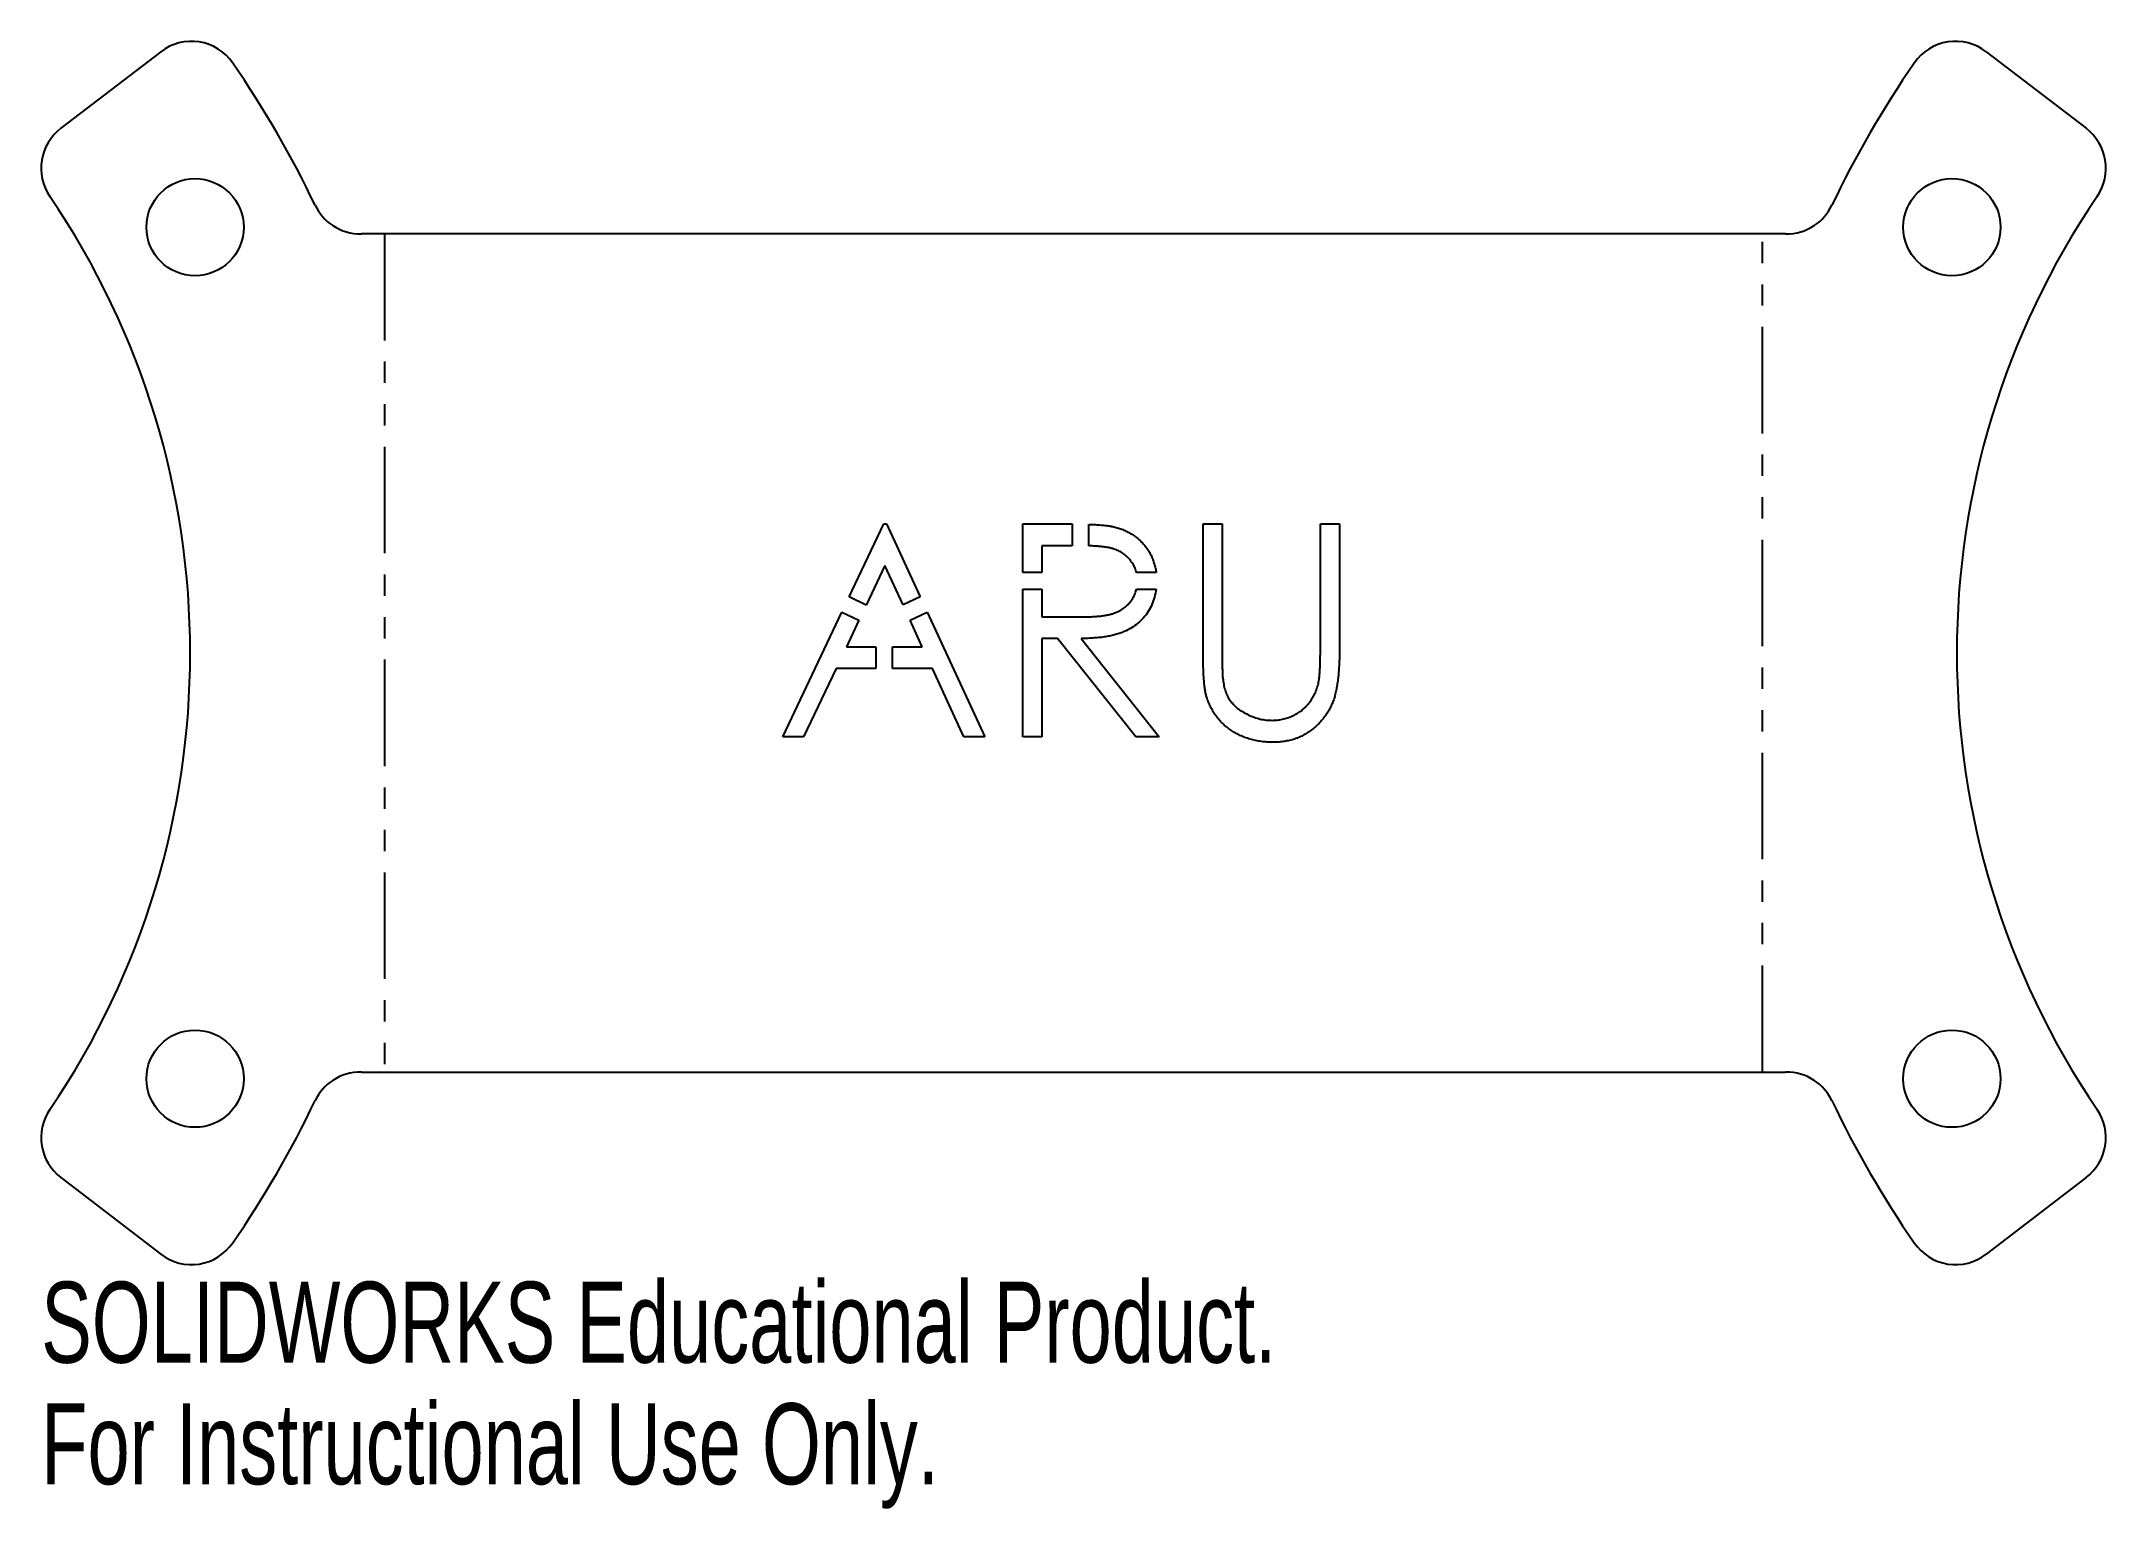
# Model space of a CAD drawing. Header units: millimetres. Extents: x -62 to 62, y -26 to 61.
import ezdxf

# ---------------------------------------------------------------- set-up
doc = ezdxf.new("R2010")
doc.units = ezdxf.units.MM
doc.linetypes.add('PHANTOM', pattern=[12.7, 6.35, -1.27, 1.27, -1.27, 1.27, -1.27])
doc.styles.add('SLDTEXTSTYLE0', font='TXT', dxfattribs={"width": 0.7})

msp = doc.modelspace()

# ---------------------------------------------------------------- linework, layer by layer
at = {"color": 7, "linetype": 'Continuous', "lineweight": 25}
for p, q in [((-54.45, 60.87), (-60.41, 56.3)), ((54.45, 60.87), (60.41, 56.3)), ((42.49, 50), (-42.49, 50)), ((-13.39, 28.34), (-11.32, 32.7)), ((-11.32, 32.7), (-11.16, 32.7)), ((-11.16, 32.7), (-9.15, 28.34)), ((-3.02, 32.7), (-0.48, 32.7)), ((-3.02, 29.8), (-3.02, 32.7)), ((-0.08, 32.7), (-0.08, 31.4)), ((0.92, 31.39), (0.92, 32.67)), ((7.73, 32.7), (8.87, 32.7)), ((7.73, 25.03), (7.73, 32.7)), ((8.87, 32.7), (8.87, 25.09)), ((14.73, 32.7), (15.87, 32.7)), ((14.73, 25.09), (14.73, 32.7)), ((15.87, 32.7), (15.87, 25.03)), ((-1.88, 31.4), (-1.88, 29.8)), ((-0.08, 31.4), (-1.88, 31.4)), ((-11.26, 30.22), (-12.38, 27.86)), ((-10.17, 27.87), (-11.26, 30.22)), ((-1.88, 29.8), (-3.02, 29.8)), ((4.93, 29.8), (3.76, 29.8)), ((-12.38, 27.86), (-13.39, 28.34)), ((-9.15, 28.34), (-10.17, 27.87)), ((-3.02, 28.8), (-1.88, 28.8)), ((-3.02, 20), (-3.02, 28.8)), ((-1.88, 28.8), (-1.88, 27.16)), ((3.76, 28.8), (4.93, 28.8)), ((-17.35, 20), (-13.82, 27.44)), ((-13.82, 27.44), (-12.8, 26.95)), ((-9.75, 26.96), (-8.73, 27.43)), ((-8.73, 27.43), (-5.3, 20)), ((-1.88, 27.16), (0.44, 27.15)), ((-12.8, 26.95), (-13.55, 25.37)), ((-9.02, 25.37), (-9.75, 26.96)), ((-13.55, 25.37), (-11.8, 25.37)), ((-11.8, 25.37), (-11.8, 24.07)), ((-10.8, 25.37), (-9.02, 25.37)), ((-10.8, 24.07), (-10.8, 25.37)), ((-1.88, 25.86), (-1.88, 20)), ((-0.95, 25.86), (-1.88, 25.86)), ((3.71, 20), (-0.95, 25.86)), ((0.45, 25.86), (5.12, 20)), ((-14.17, 24.07), (-16.1, 20)), ((-11.8, 24.07), (-14.17, 24.07)), ((-8.42, 24.07), (-10.8, 24.07)), ((-6.54, 20), (-8.42, 24.07)), ((-16.1, 20), (-17.35, 20)), ((-5.3, 20), (-6.54, 20)), ((-1.88, 20), (-3.02, 20)), ((5.12, 20), (3.71, 20)), ((-42.49, 0), (42.49, 0)), ((-60.41, -6.3), (-54.45, -10.87)), ((60.41, -6.3), (54.45, -10.87))]:
    msp.add_line(p, q, dxfattribs=at)
at = {"color": 7, "linetype": 'PHANTOM'}
for p, q in [((-41.1, 50), (-41.1, 0)), ((41.1, 0), (41.1, 50))]:
    msp.add_line(p, q, dxfattribs=at)
at = {"color": 7, "linetype": 'Continuous', "lineweight": 25}
for centre in [(-52.41, 50.4), (52.41, 50.4), (-52.41, -0.4), (52.41, -0.4)]:
    msp.add_circle(centre, 2.9, dxfattribs=at)
for centre, radius, start, end in [((-52.63, 58.49), 3, 34.5854, 127.5), ((52.63, 58.49), 3, 52.5, 145.4146), ((-101.2, 25), 62, 25.5164, 34.5854), ((101.2, 25), 62, 145.4146, 154.4836), ((-58.59, 53.92), 3, 127.5, 214.1605), ((58.59, 53.92), 3, 325.8395, 52.5), ((-101.2, 25), 48.5, 325.8395, 34.1605), ((101.2, 25), 48.5, 145.8395, 214.1605), ((-42.54, 53), 3, 205.5164, 236.4031), ((42.54, 53), 3, 303.5969, 334.4836), ((-42.54, -3), 3, 123.5969, 154.4836), ((42.54, -3), 3, 25.5164, 56.4031), ((-58.59, -3.92), 3, 145.8395, 232.5), ((-101.2, 25), 62, 325.4146, 334.4836), ((101.2, 25), 62, 205.5164, 214.5854), ((58.59, -3.92), 3, 307.5, 34.1605), ((-52.63, -8.49), 3, 232.5, 325.4146), ((52.63, -8.49), 3, 214.5854, 307.5)]:
    msp.add_arc(centre, radius, start, end, dxfattribs=at)
for points in [[(-44.2, 50.5), (-43.66, 50.15), (-43.13, 50.01), (-42.49, 50)], [(42.49, 50), (43.14, 50.01), (43.66, 50.15), (44.2, 50.5)], [(-0.48, 32.7), (-0.35, 32.7), (-0.21, 32.7), (-0.08, 32.7)], [(-42.49, 0), (-43.14, -0.01), (-43.66, -0.15), (-44.2, -0.5)], [(44.2, -0.5), (43.66, -0.15), (43.13, -0.01), (42.49, 0)]]:
    msp.add_open_spline(points, degree=3, dxfattribs=at)
for points, knots in [([(0.92, 32.67), (0.92, 32.67), (1.05, 32.67), (1.29, 32.66), (1.63, 32.63), (1.92, 32.61), (2.18, 32.57), (2.33, 32.54), (2.4, 32.53)], [0.4844679, 0.4844679, 0.4844679, 0.4844679, 0.4848221, 0.6171576, 0.7346984, 0.8373852, 0.9263724, 1, 1, 1, 1]), ([(2.4, 32.53), (2.49, 32.5), (2.68, 32.46), (2.94, 32.36), (3.19, 32.25), (3.43, 32.12), (3.65, 31.97), (3.87, 31.8), (4.07, 31.62), (4.25, 31.41), (4.42, 31.19), (4.56, 30.96), (4.69, 30.71), (4.78, 30.45), (4.86, 30.18), (4.91, 29.96), (4.93, 29.83), (4.93, 29.8)], [0, 0, 0, 0, 0.0642168, 0.1270638, 0.1887445, 0.2491321, 0.3094525, 0.3698267, 0.4306501, 0.4923519, 0.5540721, 0.6156898, 0.6767977, 0.738439, 0.8013169, 0.8651845, 0.8892708, 0.8892708, 0.8892708, 0.8892708]), ([(3.76, 29.8), (3.75, 29.83), (3.71, 29.97), (3.62, 30.19), (3.45, 30.45), (3.26, 30.69), (3.03, 30.89), (2.77, 31.06), (2.53, 31.16), (2.32, 31.23), (2.13, 31.28), (1.92, 31.31), (1.68, 31.34), (1.42, 31.37), (1.16, 31.38), (0.99, 31.39), (0.92, 31.39)], [0.1114204, 0.1114204, 0.1114204, 0.1114204, 0.1363648, 0.2040194, 0.2730637, 0.3429133, 0.4109654, 0.4791688, 0.549308, 0.5876516, 0.6306467, 0.6788788, 0.7319343, 0.7911114, 0.8552832, 0.905868, 0.905868, 0.905868, 0.905868]), ([(0.44, 27.15), (0.55, 27.15), (0.76, 27.15), (1.07, 27.16), (1.35, 27.18), (1.61, 27.2), (1.85, 27.23), (2.07, 27.28), (2.27, 27.32), (2.49, 27.4), (2.75, 27.51), (3.03, 27.68), (3.26, 27.89), (3.46, 28.14), (3.62, 28.4), (3.71, 28.63), (3.75, 28.76), (3.76, 28.8)], [0, 0, 0, 0, 0.0716681, 0.1389133, 0.2011846, 0.2591244, 0.312255, 0.3606815, 0.4050861, 0.4451017, 0.5187778, 0.5894616, 0.6584622, 0.7272832, 0.7963225, 0.8631749, 0.8870072, 0.8870072, 0.8870072, 0.8870072]), ([(4.93, 28.8), (4.93, 28.8), (4.91, 28.64), (4.84, 28.33), (4.69, 27.88), (4.47, 27.46), (4.19, 27.09), (3.85, 26.76), (3.46, 26.49), (3.1, 26.3), (2.78, 26.18), (2.51, 26.09), (2.22, 26.02), (1.91, 25.96), (1.58, 25.92), (1.22, 25.89), (0.85, 25.87), (0.59, 25.86), (0.45, 25.86)], [0.078774, 0.078774, 0.078774, 0.078774, 0.0787802, 0.1537206, 0.2267135, 0.2991912, 0.37119, 0.4430064, 0.5166892, 0.5932172, 0.6338729, 0.6769891, 0.7228995, 0.7719586, 0.8242113, 0.8793787, 0.9379481, 1, 1, 1, 1]), ([(7.95, 22.35), (7.93, 22.42), (7.89, 22.57), (7.85, 22.81), (7.81, 23.09), (7.78, 23.41), (7.76, 23.76), (7.74, 24.15), (7.73, 24.58), (7.73, 24.87), (7.73, 25.03)], [0, 0, 0, 0, 0.07813, 0.169465, 0.274335, 0.39211, 0.523687, 0.668365, 0.827132, 1, 1, 1, 1]), ([(8.87, 25.09), (8.87, 24.98), (8.86, 24.78), (8.87, 24.49), (8.87, 24.23), (8.88, 24), (8.89, 23.81), (8.89, 23.64), (8.9, 23.51), (8.91, 23.43), (8.92, 23.4)], [0, 0, 0, 0, 0.1910786, 0.3626046, 0.5160988, 0.650038, 0.7659767, 0.862374, 0.9408421, 1, 1, 1, 1]), ([(15.87, 25.03), (15.87, 24.89), (15.86, 24.62), (15.85, 24.23), (15.82, 23.85), (15.79, 23.5), (15.74, 23.16), (15.69, 22.85), (15.62, 22.55), (15.55, 22.28), (15.46, 22.02), (15.34, 21.77), (15.22, 21.53), (15.06, 21.29), (14.89, 21.07), (14.7, 20.85), (14.49, 20.64), (14.26, 20.45), (14.01, 20.27), (13.75, 20.11), (13.48, 19.97), (13.19, 19.86), (12.89, 19.78), (12.58, 19.72), (12.25, 19.68), (12.03, 19.68), (11.92, 19.67)], [0, 0, 0, 0, 0.054858, 0.107059, 0.156978, 0.203992, 0.248492, 0.290483, 0.330489, 0.367886, 0.403858, 0.440009, 0.476295, 0.512792, 0.550485, 0.588381, 0.627645, 0.667979, 0.708433, 0.748602, 0.789088, 0.829461, 0.870371, 0.912214, 0.955547, 1, 1, 1, 1]), ([(14.6, 23.12), (14.61, 23.16), (14.63, 23.26), (14.65, 23.43), (14.68, 23.63), (14.69, 23.86), (14.71, 24.12), (14.72, 24.42), (14.72, 24.74), (14.73, 24.97), (14.73, 25.09)], [0, 0, 0, 0, 0.069835, 0.155621, 0.257802, 0.373811, 0.506402, 0.655564, 0.820079, 1, 1, 1, 1]), ([(11.92, 19.67), (11.8, 19.68), (11.56, 19.68), (11.21, 19.71), (10.87, 19.78), (10.54, 19.85), (10.23, 19.96), (9.93, 20.08), (9.64, 20.23), (9.37, 20.4), (9.12, 20.59), (8.88, 20.8), (8.67, 21.02), (8.48, 21.26), (8.32, 21.51), (8.17, 21.78), (8.05, 22.06), (7.98, 22.25), (7.95, 22.35)], [0, 0, 0, 0, 0.071175, 0.139644, 0.206317, 0.271373, 0.335418, 0.398076, 0.460608, 0.52297, 0.584716, 0.644895, 0.704291, 0.762998, 0.821087, 0.880104, 0.939388, 1, 1, 1, 1]), ([(8.92, 23.4), (8.94, 23.28), (8.97, 23.05), (9.06, 22.72), (9.19, 22.42), (9.35, 22.15), (9.55, 21.91), (9.79, 21.68), (10.09, 21.49), (10.42, 21.31), (10.77, 21.16), (11.13, 21.05), (11.49, 20.99), (11.74, 20.98), (11.86, 20.98)], [0, 0, 0, 0, 0.086315, 0.167766, 0.244433, 0.318135, 0.391884, 0.470068, 0.553904, 0.644339, 0.736875, 0.826168, 0.913679, 1, 1, 1, 1]), ([(11.86, 20.98), (11.96, 20.98), (12.17, 20.99), (12.47, 21.04), (12.77, 21.12), (13.07, 21.24), (13.34, 21.38), (13.6, 21.55), (13.82, 21.75), (14.03, 21.98), (14.21, 22.23), (14.37, 22.5), (14.5, 22.8), (14.56, 23.01), (14.6, 23.12)], [0, 0, 0, 0, 0.082891, 0.165303, 0.247762, 0.331528, 0.41528, 0.496366, 0.577151, 0.657783, 0.739322, 0.823793, 0.909476, 1, 1, 1, 1])]:
    msp.add_open_spline(points, degree=3, knots=knots, dxfattribs=at)

# ---------------------------------------------------------------- texts
at = {"color": 7, "linetype": 'Continuous', "char_height": 4.8336, "attachment_point": 1, "style": 'SLDTEXTSTYLE0'}
for s, insert in [('SOLIDWORKS Educational Product.', (-61.59, -12.51)), ('For Instructional Use Only.', (-61.59, -19.76))]:
    msp.add_mtext(s, dxfattribs=dict(at, insert=insert))

doc.saveas('drawing.dxf')
